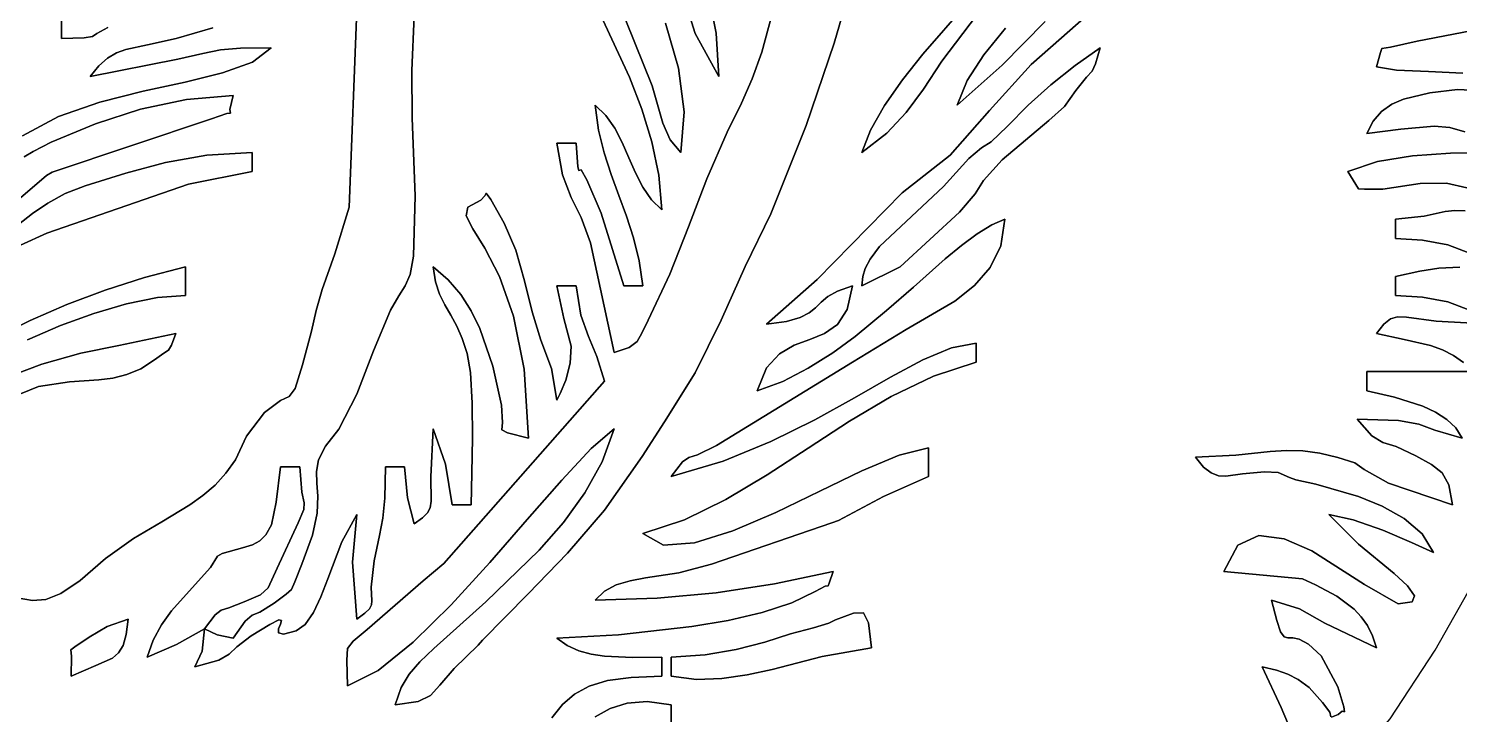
# Model space of a CAD drawing. Extents: x -7.8 to 4, y -2.2 to 5.8.
# Drawn here: x -5.7033 to -5.3434, y 4.5687 to 4.7413 of the extents above; entities that cross this region are included whole.
import ezdxf

# ---------------------------------------------------------------- set-up
doc = ezdxf.new("R2010")
doc.units = 0
doc.layers.add('LAYER_1', color=7, linetype='CONTINUOUS')

msp = doc.modelspace()

# ---------------------------------------------------------------- linework, layer by layer
at = {"layer": 'LAYER_1'}
for points in [[(-5.49249, 4.76598), (-5.50071, 4.73761), (-5.50774, 4.71693), (-5.51665, 4.69468), (-5.52303, 4.68141), (-5.52911, 4.6679), (-5.53563, 4.65469), (-5.54337, 4.64232), (-5.54901, 4.63359), (-5.55848, 4.62012), (-5.56773, 4.60926), (-5.57765, 4.59901), (-5.58909, 4.58739), (-5.59025, 4.58616), (-5.59629, 4.58022), (-5.59989, 4.57606), (-5.6022, 4.57345), (-5.60527, 4.57195), (-5.61113, 4.5711), (-5.60961, 4.57545), (-5.6076, 4.57884), (-5.60491, 4.5819), (-5.60135, 4.58528), (-5.58831, 4.59703), (-5.57491, 4.61002), (-5.56877, 4.61704), (-5.56339, 4.62446), (-5.55905, 4.6323), (-5.55602, 4.64059), (-5.56176, 4.63559), (-5.56921, 4.62762), (-5.57789, 4.61772), (-5.58731, 4.60694), (-5.59703, 4.59632), (-5.60655, 4.58691), (-5.6154, 4.57976), (-5.62312, 4.57589), (-5.62325, 4.58235), (-5.62306, 4.5853), (-5.62165, 4.58711), (-5.61816, 4.59011), (-5.60401, 4.60232), (-5.59881, 4.6067), (-5.55841, 4.65258), (-5.56035, 4.65874), (-5.56248, 4.66379), (-5.56439, 4.66922), (-5.5656, 4.67654), (-5.5704, 4.67654), (-5.56863, 4.66833), (-5.56681, 4.66138), (-5.56705, 4.65709), (-5.5682, 4.65283), (-5.56956, 4.64946), (-5.5704, 4.64778), (-5.57177, 4.65575), (-5.57449, 4.66286), (-5.57667, 4.67002), (-5.57858, 4.67782), (-5.58075, 4.68552), (-5.5837, 4.69234), (-5.58707, 4.69826), (-5.5882, 4.6999), (-5.58855, 4.6992), (-5.58957, 4.69811), (-5.59283, 4.69638), (-5.59324, 4.69419), (-5.59156, 4.69095), (-5.58851, 4.68606), (-5.58484, 4.67893), (-5.58131, 4.66897), (-5.57864, 4.65559), (-5.57759, 4.6382), (-5.5828, 4.63953), (-5.5843, 4.64036), (-5.58412, 4.64219), (-5.58435, 4.64652), (-5.58652, 4.65637), (-5.58977, 4.66586), (-5.59196, 4.67028), (-5.59461, 4.67438), (-5.59778, 4.67809), (-5.60155, 4.68133), (-5.60094, 4.67757), (-5.59992, 4.67446), (-5.59861, 4.67175), (-5.59713, 4.66916), (-5.59561, 4.66643), (-5.5942, 4.6633), (-5.59301, 4.6595), (-5.59218, 4.65476), (-5.5917, 4.64704), (-5.59167, 4.6383), (-5.59185, 4.62945), (-5.59196, 4.62143), (-5.59676, 4.62143), (-5.59846, 4.6317), (-5.60155, 4.64059), (-5.60209, 4.62848), (-5.60206, 4.6224), (-5.6023, 4.62071), (-5.60297, 4.61943), (-5.60425, 4.61819), (-5.60634, 4.61663), (-5.60797, 4.6232), (-5.60874, 4.63101), (-5.61353, 4.63101), (-5.61368, 4.62311), (-5.61417, 4.61813), (-5.61505, 4.61369), (-5.6164, 4.60737), (-5.61715, 4.60069), (-5.61696, 4.59732), (-5.61706, 4.59627), (-5.61757, 4.59531), (-5.61872, 4.59419), (-5.62072, 4.59267), (-5.62182, 4.60706), (-5.62072, 4.61903), (-5.62452, 4.6121), (-5.62801, 4.60285), (-5.62979, 4.59832), (-5.63167, 4.59436), (-5.63371, 4.59136), (-5.63598, 4.5897), (-5.63919, 4.58887), (-5.64044, 4.58921), (-5.64046, 4.59024), (-5.63996, 4.59145), (-5.63967, 4.59237), (-5.64031, 4.5925), (-5.64263, 4.59136), (-5.64732, 4.58847), (-5.65094, 4.58569), (-5.6528, 4.58385), (-5.65545, 4.58238), (-5.66146, 4.58069), (-5.65966, 4.58465), (-5.65906, 4.59027), (-5.65906, 4.59027), (-5.65589, 4.58874), (-5.65187, 4.58787), (-5.64878, 4.59215), (-5.64702, 4.59364), (-5.64511, 4.59446), (-5.64156, 4.59673), (-5.63847, 4.59896), (-5.63718, 4.60013), (-5.63631, 4.60204), (-5.63454, 4.60648), (-5.63189, 4.61381), (-5.63073, 4.61936), (-5.63053, 4.62359), (-5.63076, 4.62694), (-5.63087, 4.62987), (-5.63035, 4.63281), (-5.62865, 4.63621), (-5.62526, 4.64053), (-5.62074, 4.64929), (-5.61651, 4.66019), (-5.61225, 4.67047), (-5.6102, 4.67408), (-5.60859, 4.67659), (-5.60736, 4.67944), (-5.60646, 4.68404), (-5.60609, 4.69919), (-5.60682, 4.71879), (-5.60687, 4.73077), (-5.60633, 4.74448)], [(-5.57173, 4.56785), (-5.56902, 4.57117), (-5.56601, 4.57381), (-5.56234, 4.57581), (-5.55769, 4.57721), (-5.5517, 4.57802), (-5.54404, 4.57829), (-5.54404, 4.58308), (-5.55141, 4.58304), (-5.55848, 4.58335), (-5.5618, 4.58387), (-5.56492, 4.58474), (-5.5678, 4.58604), (-5.5704, 4.58787), (-5.5549, 4.58871), (-5.53648, 4.5908), (-5.52731, 4.59238), (-5.51879, 4.59436), (-5.51136, 4.59678), (-5.50548, 4.59964), (-5.50291, 4.60094), (-5.50216, 4.60108), (-5.50193, 4.60175), (-5.5009, 4.60465), (-5.51572, 4.60156), (-5.53034, 4.5993), (-5.54522, 4.59793), (-5.56081, 4.59746), (-5.55848, 4.59973), (-5.55549, 4.60129), (-5.552, 4.60234), (-5.54812, 4.60307), (-5.53977, 4.6043), (-5.53152, 4.60652), (-5.50123, 4.61694), (-5.49957, 4.61754), (-5.48824, 4.62356), (-5.47694, 4.62861), (-5.47694, 4.6358), (-5.48433, 4.63394), (-5.49371, 4.63), (-5.50432, 4.6249), (-5.51539, 4.61956), (-5.52615, 4.6149), (-5.53581, 4.61185), (-5.54363, 4.61132), (-5.54883, 4.61424), (-5.53833, 4.6177), (-5.52793, 4.62279), (-5.51756, 4.62898), (-5.5072, 4.63573), (-5.4968, 4.64248), (-5.48633, 4.6487), (-5.47572, 4.65385), (-5.46496, 4.65737), (-5.46496, 4.66216), (-5.4712, 4.66097), (-5.47837, 4.65796), (-5.48647, 4.65362), (-5.49553, 4.64842), (-5.50556, 4.64284), (-5.51657, 4.63736), (-5.5286, 4.63246), (-5.54164, 4.62861), (-5.53879, 4.63227), (-5.53722, 4.63335), (-5.53502, 4.634), (-5.53024, 4.63638), (-5.49611, 4.65737), (-5.48261, 4.66558), (-5.47037, 4.67273), (-5.46536, 4.67665), (-5.46142, 4.68119), (-5.4588, 4.68664), (-5.45777, 4.69331), (-5.46105, 4.69196), (-5.46473, 4.68969), (-5.46869, 4.68674), (-5.47277, 4.68335), (-5.48074, 4.67626), (-5.48753, 4.67036), (-5.49538, 4.66383), (-5.50105, 4.65972), (-5.50719, 4.65583), (-5.51359, 4.65252), (-5.52007, 4.65018), (-5.51767, 4.6559), (-5.51444, 4.65948), (-5.51072, 4.66163), (-5.50682, 4.6631), (-5.50308, 4.66459), (-5.49983, 4.66685), (-5.4974, 4.67059), (-5.49611, 4.67654), (-5.49982, 4.67526), (-5.50228, 4.67388), (-5.50397, 4.67245), (-5.50538, 4.67105), (-5.50697, 4.66973), (-5.50924, 4.66857), (-5.51264, 4.66762), (-5.51768, 4.66696), (-5.50494, 4.67819), (-5.48358, 4.69996), (-5.47153, 4.70947), (-5.46158, 4.72068), (-5.45117, 4.73225), (-5.4129, 4.76603)], [(-5.5431, 4.74264), (-5.53987, 4.73133), (-5.53843, 4.72039), (-5.53924, 4.71009), (-5.54191, 4.71333), (-5.54378, 4.71754), (-5.54644, 4.72686), (-5.55956, 4.75944)], [(-5.53217, 4.74944), (-5.53033, 4.74018), (-5.52966, 4.72926), (-5.5356, 4.7401), (-5.53906, 4.75117)], [(-5.46305, 4.74703), (-5.4736, 4.73311), (-5.47822, 4.72606), (-5.48254, 4.72016), (-5.48743, 4.71497), (-5.49371, 4.71009), (-5.49151, 4.71577), (-5.488, 4.72193), (-5.48351, 4.72837), (-5.47836, 4.73489), (-5.46741, 4.74745)], [(-5.62072, 4.74604), (-5.62266, 4.69635), (-5.62625, 4.68458), (-5.62944, 4.67566), (-5.63097, 4.67035), (-5.63217, 4.66518), (-5.63439, 4.65666), (-5.63627, 4.65073), (-5.63775, 4.64874), (-5.63994, 4.64771), (-5.64398, 4.64468), (-5.64849, 4.63874), (-5.65124, 4.63277), (-5.65364, 4.62938), (-5.6564, 4.62642), (-5.65945, 4.62379), (-5.66273, 4.62143), (-5.66975, 4.61715), (-5.67694, 4.61295), (-5.68396, 4.60798), (-5.69034, 4.60241), (-5.69514, 4.59913), (-5.69893, 4.59762), (-5.70229, 4.59739), (-5.70999, 4.59868)], [(-5.68333, 4.74155), (-5.68615, 4.74011), (-5.68724, 4.73935), (-5.68931, 4.73902), (-5.69501, 4.73885), (-5.69501, 4.74364)], [(-5.55939, 4.74464), (-5.55216, 4.72908), (-5.54904, 4.72106), (-5.54652, 4.71284), (-5.54479, 4.7044), (-5.54404, 4.69571), (-5.54666, 4.69824), (-5.5488, 4.7014), (-5.55062, 4.70499), (-5.55229, 4.7088), (-5.55398, 4.71261), (-5.55585, 4.71624), (-5.55807, 4.71946), (-5.56081, 4.72207), (-5.55993, 4.71578), (-5.55853, 4.71), (-5.55676, 4.70458), (-5.55482, 4.69933), (-5.55288, 4.69408), (-5.55111, 4.68865), (-5.5497, 4.68286), (-5.54883, 4.67654), (-5.55362, 4.67654), (-5.55928, 4.69485), (-5.56285, 4.70326), (-5.56431, 4.7058), (-5.56487, 4.7056), (-5.56511, 4.70654), (-5.5656, 4.71249), (-5.5704, 4.71249), (-5.56902, 4.70447), (-5.56685, 4.69883), (-5.56433, 4.69374), (-5.56194, 4.68739), (-5.55602, 4.65977), (-5.55222, 4.66105), (-5.55025, 4.66252), (-5.54902, 4.66465), (-5.54743, 4.66795), (-5.54203, 4.67948), (-5.5373, 4.69145), (-5.53267, 4.70348), (-5.52758, 4.7152), (-5.52402, 4.72254), (-5.52128, 4.72863), (-5.51888, 4.73539), (-5.51634, 4.7447)], [(-5.44765, 4.74311), (-5.45843, 4.73209), (-5.46975, 4.72207), (-5.46722, 4.72823), (-5.46305, 4.73474), (-5.45763, 4.74144)], [(-5.70485, 4.71431), (-5.69578, 4.71921), (-5.68539, 4.72281), (-5.67449, 4.72554), (-5.66391, 4.72784), (-5.65448, 4.73014), (-5.64699, 4.73287), (-5.64229, 4.73645), (-5.64999, 4.73635), (-5.65498, 4.73595), (-5.6595, 4.73508), (-5.66578, 4.73358), (-5.68782, 4.72926), (-5.68558, 4.73194), (-5.6834, 4.73386), (-5.68118, 4.73517), (-5.67883, 4.73606), (-5.67334, 4.73725), (-5.6662, 4.7388), (-5.65694, 4.74149)], [(-5.33795, 4.74124), (-5.35401, 4.73813), (-5.36074, 4.73663), (-5.36296, 4.73631), (-5.36329, 4.73528), (-5.36431, 4.73166), (-5.35922, 4.73085), (-5.35119, 4.7305), (-5.34253, 4.73012)], [(-5.34057, 4.72582), (-5.34387, 4.72598), (-5.35086, 4.72511), (-5.35747, 4.72358), (-5.36041, 4.72227), (-5.36299, 4.72046), (-5.36512, 4.71804), (-5.3667, 4.71488), (-5.35817, 4.71599), (-5.34978, 4.71674), (-5.3458, 4.71643), (-5.34206, 4.71536)], [(-5.71306, 4.6922), (-5.6988, 4.7043), (-5.69732, 4.70521), (-5.65731, 4.71863), (-5.65339, 4.71993), (-5.65252, 4.72006), (-5.65269, 4.72094), (-5.65187, 4.72447), (-5.66361, 4.72343), (-5.67513, 4.72099), (-5.68646, 4.71735), (-5.69765, 4.71274), (-5.70216, 4.71041), (-5.70436, 4.70905)], [(-5.7053, 4.68683), (-5.69868, 4.6898), (-5.66307, 4.70212), (-5.64708, 4.7053), (-5.64708, 4.71009), (-5.65845, 4.70942), (-5.66883, 4.7076), (-5.67883, 4.70494), (-5.68907, 4.70176), (-5.69411, 4.69978), (-5.69847, 4.69738), (-5.70231, 4.69473), (-5.70579, 4.692)], [(-5.33556, 4.71009), (-5.34563, 4.70995), (-5.35525, 4.70931), (-5.364, 4.70786), (-5.3715, 4.7053), (-5.3695, 4.70208), (-5.36881, 4.70096), (-5.36727, 4.7009), (-5.3627, 4.70087), (-5.35332, 4.7023), (-5.34665, 4.70243), (-5.34153, 4.70124)], [(-5.34201, 4.69544), (-5.34459, 4.69556), (-5.34703, 4.69527), (-5.3523, 4.69412), (-5.35952, 4.69331), (-5.35952, 4.68852), (-5.3527, 4.68807), (-5.34636, 4.68688), (-5.34061, 4.68471)], [(-5.70356, 4.663), (-5.69528, 4.66656), (-5.68687, 4.66962), (-5.67863, 4.67202), (-5.67086, 4.67359), (-5.66385, 4.67415), (-5.66385, 4.68133), (-5.67415, 4.67865), (-5.68406, 4.67549), (-5.69363, 4.67189), (-5.70293, 4.66785), (-5.71198, 4.6634)], [(-5.34328, 4.68128), (-5.34862, 4.68099), (-5.35342, 4.68028), (-5.35952, 4.67894), (-5.35952, 4.67415), (-5.3527, 4.67369), (-5.34636, 4.6725), (-5.34061, 4.67033)], [(-5.33556, 4.66696), (-5.34931, 4.66769), (-5.35675, 4.6687), (-5.35901, 4.66877), (-5.36078, 4.66825), (-5.36243, 4.66692), (-5.36431, 4.66456), (-5.35732, 4.6631), (-5.3507, 4.66152), (-5.34767, 4.66044), (-5.34489, 4.65906), (-5.34243, 4.65726)], [(-5.70984, 4.64757), (-5.70082, 4.6512), (-5.693, 4.65241), (-5.68562, 4.65291), (-5.68206, 4.65336), (-5.67854, 4.65423), (-5.67507, 4.65569), (-5.67162, 4.65795), (-5.66926, 4.65962), (-5.66809, 4.66041), (-5.66735, 4.66162), (-5.66625, 4.66456), (-5.68061, 4.66151), (-5.69015, 4.6596), (-5.69996, 4.65681), (-5.71511, 4.65111)], [(-5.34035, 4.65497), (-5.3667, 4.65497), (-5.3667, 4.65018), (-5.35978, 4.64852), (-5.35265, 4.64625), (-5.3494, 4.64476), (-5.34656, 4.64295), (-5.34429, 4.64079), (-5.34274, 4.6382), (-5.34961, 4.64021), (-5.35362, 4.64172), (-5.35878, 4.64267), (-5.3691, 4.64299), (-5.36549, 4.63883), (-5.36266, 4.63715), (-5.35935, 4.63609), (-5.35435, 4.63378), (-5.35043, 4.63157), (-5.34778, 4.62948), (-5.3461, 4.62645), (-5.34514, 4.62143), (-5.36124, 4.62689), (-5.36741, 4.63031), (-5.36974, 4.632), (-5.37404, 4.63333), (-5.37857, 4.63447), (-5.38283, 4.63502), (-5.38694, 4.6351), (-5.39103, 4.63486), (-5.39968, 4.63395), (-5.40984, 4.63341), (-5.40777, 4.63096), (-5.40586, 4.62948), (-5.40403, 4.62877), (-5.40217, 4.62863), (-5.39796, 4.62924), (-5.39246, 4.62976), (-5.38905, 4.62958), (-5.38616, 4.62837), (-5.38455, 4.6277), (-5.37952, 4.62665), (-5.36881, 4.62358), (-5.36285, 4.62114), (-5.35731, 4.618), (-5.3528, 4.61413), (-5.34993, 4.60944), (-5.35549, 4.612), (-5.36271, 4.61504), (-5.37013, 4.61768), (-5.37629, 4.61903), (-5.36878, 4.61159), (-5.35983, 4.60418), (-5.35646, 4.60104), (-5.35473, 4.59857), (-5.35528, 4.59701), (-5.3588, 4.59657), (-5.36731, 4.60137), (-5.38058, 4.60984), (-5.38753, 4.61287), (-5.39391, 4.6137), (-5.39915, 4.61131), (-5.40265, 4.60465), (-5.38292, 4.60281), (-5.37965, 4.6013), (-5.37428, 4.59844), (-5.36991, 4.5952), (-5.36811, 4.59327), (-5.36657, 4.59105), (-5.36531, 4.58848), (-5.36431, 4.58548), (-5.37727, 4.59169), (-5.38363, 4.59525), (-5.39067, 4.59746), (-5.38938, 4.59235), (-5.3884, 4.5895), (-5.38752, 4.58824), (-5.38657, 4.58795), (-5.38536, 4.58798), (-5.38369, 4.58767), (-5.38137, 4.58637), (-5.37822, 4.58345), (-5.37399, 4.57562), (-5.37252, 4.57057), (-5.37231, 4.56936), (-5.37291, 4.56955), (-5.37389, 4.5687), (-5.37556, 4.56799)], [(-5.33416, 4.49772), (-5.35133, 4.51236), (-5.36048, 4.51898), (-5.37006, 4.52477), (-5.38011, 4.52945), (-5.39067, 4.53276), (-5.36083, 4.56763), (-5.34956, 4.58487), (-5.3398, 4.60206)], [(-5.37578, 4.56808), (-5.37605, 4.56924), (-5.37787, 4.57174), (-5.38123, 4.57547), (-5.384, 4.57752), (-5.38659, 4.57886), (-5.38946, 4.5798), (-5.39307, 4.58069), (-5.38828, 4.57044), (-5.38348, 4.55912)], [(-5.54164, 4.56391), (-5.54164, 4.5711), (-5.5477, 4.57194), (-5.55271, 4.57152), (-5.55699, 4.57016), (-5.56082, 4.56812)]]:
    msp.add_lwpolyline(points, dxfattribs=at)
at = {"layer": 'LAYER_1', "color": 7}
for points in [[(-5.60633, 4.74448), (-5.60687, 4.73077), (-5.60682, 4.71879), (-5.60609, 4.69919), (-5.60646, 4.68404), (-5.60736, 4.67944), (-5.60859, 4.67659), (-5.6102, 4.67408), (-5.61225, 4.67047), (-5.61651, 4.66019), (-5.62074, 4.64929), (-5.62526, 4.64053), (-5.62865, 4.63621), (-5.63035, 4.63281), (-5.63087, 4.62987), (-5.63076, 4.62694), (-5.63053, 4.62359), (-5.63073, 4.61936), (-5.63189, 4.61381), (-5.63454, 4.60648), (-5.63631, 4.60204), (-5.63718, 4.60013), (-5.63847, 4.59896), (-5.64156, 4.59673), (-5.64511, 4.59446), (-5.64702, 4.59364), (-5.64878, 4.59215), (-5.65187, 4.58787), (-5.65589, 4.58874), (-5.65906, 4.59027), (-5.65906, 4.59027), (-5.65966, 4.58465), (-5.66146, 4.58069), (-5.65545, 4.58238), (-5.6528, 4.58385), (-5.65094, 4.58569), (-5.64732, 4.58847), (-5.64263, 4.59136), (-5.64031, 4.5925), (-5.63967, 4.59237), (-5.63996, 4.59145), (-5.64046, 4.59024), (-5.64044, 4.58921), (-5.63919, 4.58887), (-5.63598, 4.5897), (-5.63371, 4.59136), (-5.63167, 4.59436), (-5.62979, 4.59832), (-5.62801, 4.60285), (-5.62452, 4.6121), (-5.62072, 4.61903), (-5.62182, 4.60706), (-5.62072, 4.59267), (-5.61872, 4.59419), (-5.61757, 4.59531), (-5.61706, 4.59627), (-5.61696, 4.59732), (-5.61715, 4.60069), (-5.6164, 4.60737), (-5.61505, 4.61369), (-5.61417, 4.61813), (-5.61368, 4.62311), (-5.61353, 4.63101), (-5.60874, 4.63101), (-5.60797, 4.6232), (-5.60634, 4.61663), (-5.60425, 4.61819), (-5.60297, 4.61943), (-5.6023, 4.62071), (-5.60206, 4.6224), (-5.60209, 4.62848), (-5.60155, 4.64059), (-5.59846, 4.6317), (-5.59676, 4.62143), (-5.59196, 4.62143), (-5.59185, 4.62945), (-5.59167, 4.6383), (-5.5917, 4.64704), (-5.59218, 4.65476), (-5.59301, 4.6595), (-5.5942, 4.6633), (-5.59561, 4.66643), (-5.59713, 4.66916), (-5.59861, 4.67175), (-5.59992, 4.67446), (-5.60094, 4.67757), (-5.60155, 4.68133), (-5.59778, 4.67809), (-5.59461, 4.67438), (-5.59196, 4.67028), (-5.58977, 4.66586), (-5.58652, 4.65637), (-5.58435, 4.64652), (-5.58412, 4.64219), (-5.5843, 4.64036), (-5.5828, 4.63953), (-5.57759, 4.6382), (-5.57864, 4.65559), (-5.58131, 4.66897), (-5.58484, 4.67893), (-5.58851, 4.68606), (-5.59156, 4.69095), (-5.59324, 4.69419), (-5.59283, 4.69638), (-5.58957, 4.69811), (-5.58855, 4.6992), (-5.5882, 4.6999), (-5.58707, 4.69826), (-5.5837, 4.69234), (-5.58075, 4.68552), (-5.57858, 4.67782), (-5.57667, 4.67002), (-5.57449, 4.66286), (-5.57177, 4.65575), (-5.5704, 4.64778), (-5.56956, 4.64946), (-5.5682, 4.65283), (-5.56705, 4.65709), (-5.56681, 4.66138), (-5.56863, 4.66833), (-5.5704, 4.67654), (-5.5656, 4.67654), (-5.56439, 4.66922), (-5.56248, 4.66379), (-5.56035, 4.65874), (-5.55841, 4.65258), (-5.59881, 4.6067), (-5.60401, 4.60232), (-5.61816, 4.59011), (-5.62165, 4.58711), (-5.62306, 4.5853), (-5.62325, 4.58235), (-5.62312, 4.57589), (-5.6154, 4.57976), (-5.60655, 4.58691), (-5.59703, 4.59632), (-5.58731, 4.60694), (-5.57789, 4.61772), (-5.56921, 4.62762), (-5.56176, 4.63559), (-5.55602, 4.64059), (-5.55905, 4.6323), (-5.56339, 4.62446), (-5.56877, 4.61704), (-5.57491, 4.61002), (-5.58831, 4.59703), (-5.60135, 4.58528), (-5.60491, 4.5819), (-5.6076, 4.57884), (-5.60961, 4.57545), (-5.61113, 4.5711), (-5.60527, 4.57195), (-5.6022, 4.57345), (-5.59989, 4.57606), (-5.59629, 4.58022), (-5.59025, 4.58616), (-5.58909, 4.58739), (-5.57765, 4.59901), (-5.56773, 4.60926), (-5.55848, 4.62012), (-5.54901, 4.63359), (-5.54337, 4.64232), (-5.53563, 4.65469), (-5.52911, 4.6679), (-5.52303, 4.68141), (-5.51665, 4.69468), (-5.50774, 4.71693), (-5.50071, 4.73761), (-5.49249, 4.76598)], [(-5.4129, 4.76603), (-5.45117, 4.73225), (-5.46158, 4.72068), (-5.47153, 4.70947), (-5.48358, 4.69996), (-5.50494, 4.67819), (-5.51768, 4.66696), (-5.51264, 4.66762), (-5.50924, 4.66857), (-5.50697, 4.66973), (-5.50538, 4.67105), (-5.50397, 4.67245), (-5.50228, 4.67388), (-5.49982, 4.67526), (-5.49611, 4.67654), (-5.4974, 4.67059), (-5.49983, 4.66685), (-5.50308, 4.66459), (-5.50682, 4.6631), (-5.51072, 4.66163), (-5.51444, 4.65948), (-5.51767, 4.6559), (-5.52007, 4.65018), (-5.51359, 4.65252), (-5.50719, 4.65583), (-5.50105, 4.65972), (-5.49538, 4.66383), (-5.48753, 4.67036), (-5.48074, 4.67626), (-5.47277, 4.68335), (-5.46869, 4.68674), (-5.46473, 4.68969), (-5.46105, 4.69196), (-5.45777, 4.69331), (-5.4588, 4.68664), (-5.46142, 4.68119), (-5.46536, 4.67665), (-5.47037, 4.67273), (-5.48261, 4.66558), (-5.49611, 4.65737), (-5.53024, 4.63638), (-5.53502, 4.634), (-5.53722, 4.63335), (-5.53879, 4.63227), (-5.54164, 4.62861), (-5.5286, 4.63246), (-5.51657, 4.63736), (-5.50556, 4.64284), (-5.49553, 4.64842), (-5.48647, 4.65362), (-5.47837, 4.65796), (-5.4712, 4.66097), (-5.46496, 4.66216), (-5.46496, 4.65737), (-5.47572, 4.65385), (-5.48633, 4.6487), (-5.4968, 4.64248), (-5.5072, 4.63573), (-5.51756, 4.62898), (-5.52793, 4.62279), (-5.53833, 4.6177), (-5.54883, 4.61424), (-5.54363, 4.61132), (-5.53581, 4.61185), (-5.52615, 4.6149), (-5.51539, 4.61956), (-5.50432, 4.6249), (-5.49371, 4.63), (-5.48433, 4.63394), (-5.47694, 4.6358), (-5.47694, 4.62861), (-5.48824, 4.62356), (-5.49957, 4.61754), (-5.50123, 4.61694), (-5.53152, 4.60652), (-5.53977, 4.6043), (-5.54812, 4.60307), (-5.552, 4.60234), (-5.55549, 4.60129), (-5.55848, 4.59973), (-5.56081, 4.59746), (-5.54522, 4.59793), (-5.53034, 4.5993), (-5.51572, 4.60156), (-5.5009, 4.60465), (-5.50193, 4.60175), (-5.50216, 4.60108), (-5.50291, 4.60094), (-5.50548, 4.59964), (-5.51136, 4.59678), (-5.51879, 4.59436), (-5.52731, 4.59238), (-5.53648, 4.5908), (-5.5549, 4.58871), (-5.5704, 4.58787), (-5.5678, 4.58604), (-5.56492, 4.58474), (-5.5618, 4.58387), (-5.55848, 4.58335), (-5.55141, 4.58304), (-5.54404, 4.58308), (-5.54404, 4.57829), (-5.5517, 4.57802), (-5.55769, 4.57721), (-5.56234, 4.57581), (-5.56601, 4.57381), (-5.56902, 4.57117), (-5.57173, 4.56785)], [(-5.55956, 4.75944), (-5.54644, 4.72686), (-5.54378, 4.71754), (-5.54191, 4.71333), (-5.53924, 4.71009), (-5.53843, 4.72039), (-5.53987, 4.73133), (-5.5431, 4.74264)], [(-5.53906, 4.75117), (-5.5356, 4.7401), (-5.52966, 4.72926), (-5.53033, 4.74018), (-5.53217, 4.74944)], [(-5.46741, 4.74745), (-5.47836, 4.73489), (-5.48351, 4.72837), (-5.488, 4.72193), (-5.49151, 4.71577), (-5.49371, 4.71009), (-5.48743, 4.71497), (-5.48254, 4.72016), (-5.47822, 4.72606), (-5.4736, 4.73311), (-5.46305, 4.74703)], [(-5.70999, 4.59868), (-5.70229, 4.59739), (-5.69893, 4.59762), (-5.69514, 4.59913), (-5.69034, 4.60241), (-5.68396, 4.60798), (-5.67694, 4.61295), (-5.66975, 4.61715), (-5.66273, 4.62143), (-5.65945, 4.62379), (-5.6564, 4.62642), (-5.65364, 4.62938), (-5.65124, 4.63277), (-5.64849, 4.63874), (-5.64398, 4.64468), (-5.63994, 4.64771), (-5.63775, 4.64874), (-5.63627, 4.65073), (-5.63439, 4.65666), (-5.63217, 4.66518), (-5.63097, 4.67035), (-5.62944, 4.67566), (-5.62625, 4.68458), (-5.62266, 4.69635), (-5.62072, 4.74604)], [(-5.69501, 4.74364), (-5.69501, 4.73885), (-5.68931, 4.73902), (-5.68724, 4.73935), (-5.68615, 4.74011), (-5.68333, 4.74155)], [(-5.51634, 4.7447), (-5.51888, 4.73539), (-5.52128, 4.72863), (-5.52402, 4.72254), (-5.52758, 4.7152), (-5.53267, 4.70348), (-5.5373, 4.69145), (-5.54203, 4.67948), (-5.54743, 4.66795), (-5.54902, 4.66465), (-5.55025, 4.66252), (-5.55222, 4.66105), (-5.55602, 4.65977), (-5.56194, 4.68739), (-5.56433, 4.69374), (-5.56685, 4.69883), (-5.56902, 4.70447), (-5.5704, 4.71249), (-5.5656, 4.71249), (-5.56511, 4.70654), (-5.56487, 4.7056), (-5.56431, 4.7058), (-5.56285, 4.70326), (-5.55928, 4.69485), (-5.55362, 4.67654), (-5.54883, 4.67654), (-5.5497, 4.68286), (-5.55111, 4.68865), (-5.55288, 4.69408), (-5.55482, 4.69933), (-5.55676, 4.70458), (-5.55853, 4.71), (-5.55993, 4.71578), (-5.56081, 4.72207), (-5.55807, 4.71946), (-5.55585, 4.71624), (-5.55398, 4.71261), (-5.55229, 4.7088), (-5.55062, 4.70499), (-5.5488, 4.7014), (-5.54666, 4.69824), (-5.54404, 4.69571), (-5.54479, 4.7044), (-5.54652, 4.71284), (-5.54904, 4.72106), (-5.55216, 4.72908), (-5.55939, 4.74464)], [(-5.45763, 4.74144), (-5.46305, 4.73474), (-5.46722, 4.72823), (-5.46975, 4.72207), (-5.45843, 4.73209), (-5.44765, 4.74311)], [(-5.65694, 4.74149), (-5.6662, 4.7388), (-5.67334, 4.73725), (-5.67883, 4.73606), (-5.68118, 4.73517), (-5.6834, 4.73386), (-5.68558, 4.73194), (-5.68782, 4.72926), (-5.66578, 4.73358), (-5.6595, 4.73508), (-5.65498, 4.73595), (-5.64999, 4.73635), (-5.64229, 4.73645), (-5.64699, 4.73287), (-5.65448, 4.73014), (-5.66391, 4.72784), (-5.67449, 4.72554), (-5.68539, 4.72281), (-5.69578, 4.71921), (-5.70485, 4.71431)], [(-5.34253, 4.73012), (-5.35119, 4.7305), (-5.35922, 4.73085), (-5.36431, 4.73166), (-5.36329, 4.73528), (-5.36296, 4.73631), (-5.36074, 4.73663), (-5.35401, 4.73813), (-5.33795, 4.74124)], [(-5.34206, 4.71536), (-5.3458, 4.71643), (-5.34978, 4.71674), (-5.35817, 4.71599), (-5.3667, 4.71488), (-5.36512, 4.71804), (-5.36299, 4.72046), (-5.36041, 4.72227), (-5.35747, 4.72358), (-5.35086, 4.72511), (-5.34387, 4.72598), (-5.34057, 4.72582)], [(-5.70436, 4.70905), (-5.70216, 4.71041), (-5.69765, 4.71274), (-5.68646, 4.71735), (-5.67513, 4.72099), (-5.66361, 4.72343), (-5.65187, 4.72447), (-5.65269, 4.72094), (-5.65252, 4.72006), (-5.65339, 4.71993), (-5.65731, 4.71863), (-5.69732, 4.70521), (-5.6988, 4.7043), (-5.71306, 4.6922)], [(-5.70579, 4.692), (-5.70231, 4.69473), (-5.69847, 4.69738), (-5.69411, 4.69978), (-5.68907, 4.70176), (-5.67883, 4.70494), (-5.66883, 4.7076), (-5.65845, 4.70942), (-5.64708, 4.71009), (-5.64708, 4.7053), (-5.66307, 4.70212), (-5.69868, 4.6898), (-5.7053, 4.68683)], [(-5.34153, 4.70124), (-5.34665, 4.70243), (-5.35332, 4.7023), (-5.3627, 4.70087), (-5.36727, 4.7009), (-5.36881, 4.70096), (-5.3695, 4.70208), (-5.3715, 4.7053), (-5.364, 4.70786), (-5.35525, 4.70931), (-5.34563, 4.70995), (-5.33556, 4.71009)], [(-5.34061, 4.68471), (-5.34636, 4.68688), (-5.3527, 4.68807), (-5.35952, 4.68852), (-5.35952, 4.69331), (-5.3523, 4.69412), (-5.34703, 4.69527), (-5.34459, 4.69556), (-5.34201, 4.69544)], [(-5.71198, 4.6634), (-5.70293, 4.66785), (-5.69363, 4.67189), (-5.68406, 4.67549), (-5.67415, 4.67865), (-5.66385, 4.68133), (-5.66385, 4.67415), (-5.67086, 4.67359), (-5.67863, 4.67202), (-5.68687, 4.66962), (-5.69528, 4.66656), (-5.70356, 4.663)], [(-5.34061, 4.67033), (-5.34636, 4.6725), (-5.3527, 4.67369), (-5.35952, 4.67415), (-5.35952, 4.67894), (-5.35342, 4.68028), (-5.34862, 4.68099), (-5.34328, 4.68128)], [(-5.34243, 4.65726), (-5.34489, 4.65906), (-5.34767, 4.66044), (-5.3507, 4.66152), (-5.35732, 4.6631), (-5.36431, 4.66456), (-5.36243, 4.66692), (-5.36078, 4.66825), (-5.35901, 4.66877), (-5.35675, 4.6687), (-5.34931, 4.66769), (-5.33556, 4.66696)], [(-5.71511, 4.65111), (-5.69996, 4.65681), (-5.69015, 4.6596), (-5.68061, 4.66151), (-5.66625, 4.66456), (-5.66735, 4.66162), (-5.66809, 4.66041), (-5.66926, 4.65962), (-5.67162, 4.65795), (-5.67507, 4.65569), (-5.67854, 4.65423), (-5.68206, 4.65336), (-5.68562, 4.65291), (-5.693, 4.65241), (-5.70082, 4.6512), (-5.70984, 4.64757)], [(-5.37556, 4.56799), (-5.37389, 4.5687), (-5.37291, 4.56955), (-5.37231, 4.56936), (-5.37252, 4.57057), (-5.37399, 4.57562), (-5.37822, 4.58345), (-5.38137, 4.58637), (-5.38369, 4.58767), (-5.38536, 4.58798), (-5.38657, 4.58795), (-5.38752, 4.58824), (-5.3884, 4.5895), (-5.38938, 4.59235), (-5.39067, 4.59746), (-5.38363, 4.59525), (-5.37727, 4.59169), (-5.36431, 4.58548), (-5.36531, 4.58848), (-5.36657, 4.59105), (-5.36811, 4.59327), (-5.36991, 4.5952), (-5.37428, 4.59844), (-5.37965, 4.6013), (-5.38292, 4.60281), (-5.40265, 4.60465), (-5.39915, 4.61131), (-5.39391, 4.6137), (-5.38753, 4.61287), (-5.38058, 4.60984), (-5.36731, 4.60137), (-5.3588, 4.59657), (-5.35528, 4.59701), (-5.35473, 4.59857), (-5.35646, 4.60104), (-5.35983, 4.60418), (-5.36878, 4.61159), (-5.37629, 4.61903), (-5.37013, 4.61768), (-5.36271, 4.61504), (-5.35549, 4.612), (-5.34993, 4.60944), (-5.3528, 4.61413), (-5.35731, 4.618), (-5.36285, 4.62114), (-5.36881, 4.62358), (-5.37952, 4.62665), (-5.38455, 4.6277), (-5.38616, 4.62837), (-5.38905, 4.62958), (-5.39246, 4.62976), (-5.39796, 4.62924), (-5.40217, 4.62863), (-5.40403, 4.62877), (-5.40586, 4.62948), (-5.40777, 4.63096), (-5.40984, 4.63341), (-5.39968, 4.63395), (-5.39103, 4.63486), (-5.38694, 4.6351), (-5.38283, 4.63502), (-5.37857, 4.63447), (-5.37404, 4.63333), (-5.36974, 4.632), (-5.36741, 4.63031), (-5.36124, 4.62689), (-5.34514, 4.62143), (-5.3461, 4.62645), (-5.34778, 4.62948), (-5.35043, 4.63157), (-5.35435, 4.63378), (-5.35935, 4.63609), (-5.36266, 4.63715), (-5.36549, 4.63883), (-5.3691, 4.64299), (-5.35878, 4.64267), (-5.35362, 4.64172), (-5.34961, 4.64021), (-5.34274, 4.6382), (-5.34429, 4.64079), (-5.34656, 4.64295), (-5.3494, 4.64476), (-5.35265, 4.64625), (-5.35978, 4.64852), (-5.3667, 4.65018), (-5.3667, 4.65497), (-5.34035, 4.65497)], [(-5.38348, 4.55912), (-5.38828, 4.57044), (-5.39307, 4.58069), (-5.38946, 4.5798), (-5.38659, 4.57886), (-5.384, 4.57752), (-5.38123, 4.57547), (-5.37787, 4.57174), (-5.37605, 4.56924), (-5.37578, 4.56808)], [(-5.56082, 4.56812), (-5.55699, 4.57016), (-5.55271, 4.57152), (-5.5477, 4.57194), (-5.54164, 4.5711), (-5.54164, 4.56391)]]:
    msp.add_lwpolyline(points, dxfattribs=at)
for points in [[(-5.49371, 4.67654), (-5.49343, 4.67889), (-5.49289, 4.68095), (-5.49165, 4.68331), (-5.4893, 4.6865), (-5.47322, 4.70158), (-5.46682, 4.70865), (-5.46359, 4.71128), (-5.46117, 4.71283), (-5.45715, 4.71667), (-5.45186, 4.72205), (-5.44615, 4.72717), (-5.4401, 4.73198), (-5.4338, 4.73645), (-5.43496, 4.73241), (-5.43583, 4.73061), (-5.43721, 4.72906), (-5.43989, 4.72576), (-5.44276, 4.72167), (-5.44672, 4.71821), (-5.45844, 4.70831), (-5.46315, 4.70311), (-5.46524, 4.69969), (-5.46912, 4.69508), (-5.48411, 4.68132), (-5.49371, 4.67654)], [(-5.65906, 4.59027), (-5.65635, 4.59379), (-5.65484, 4.59498), (-5.65294, 4.59552), (-5.64907, 4.59705), (-5.645, 4.59883), (-5.64307, 4.60057), (-5.64074, 4.60553), (-5.63548, 4.61696), (-5.63404, 4.62027), (-5.63399, 4.62196), (-5.63459, 4.62467), (-5.6351, 4.63101), (-5.63989, 4.63101), (-5.64106, 4.62212), (-5.64222, 4.61643), (-5.64363, 4.61393), (-5.64511, 4.61239), (-5.64695, 4.61142), (-5.64948, 4.61059), (-5.65462, 4.60923), (-5.65578, 4.6085), (-5.65754, 4.60568), (-5.66443, 4.59804), (-5.66736, 4.5948), (-5.66989, 4.59126), (-5.67194, 4.58737), (-5.67344, 4.58308), (-5.66611, 4.58627), (-5.65906, 4.59027)], [(-5.69261, 4.57829), (-5.68641, 4.58101), (-5.68216, 4.5829), (-5.68067, 4.5842), (-5.67954, 4.58608), (-5.67874, 4.58881), (-5.67823, 4.59267), (-5.68354, 4.59079), (-5.68809, 4.58815), (-5.69163, 4.58569), (-5.69266, 4.58498), (-5.69253, 4.5834), (-5.69261, 4.57829)], [(-5.54164, 4.57829), (-5.54164, 4.58308), (-5.53313, 4.5837), (-5.52529, 4.58502), (-5.51812, 4.58686), (-5.51163, 4.58902), (-5.50586, 4.5905), (-5.50202, 4.59166), (-5.50034, 4.59249), (-5.49584, 4.59419), (-5.49332, 4.59427), (-5.49205, 4.59171), (-5.49131, 4.58548), (-5.50367, 4.58328), (-5.51624, 4.58003), (-5.52257, 4.57863), (-5.52892, 4.57771), (-5.53528, 4.57751), (-5.54164, 4.57829)]]:
    msp.add_lwpolyline(points, close=True, dxfattribs=at)
at = {"layer": 'LAYER_1'}
for points in [[(-5.49371, 4.67654), (-5.48411, 4.68132), (-5.46912, 4.69508), (-5.46524, 4.69969), (-5.46315, 4.70311), (-5.45844, 4.70831), (-5.44672, 4.71821), (-5.44276, 4.72167), (-5.43989, 4.72576), (-5.43721, 4.72906), (-5.43583, 4.73061), (-5.43496, 4.73241), (-5.4338, 4.73645), (-5.4401, 4.73198), (-5.44615, 4.72717), (-5.45186, 4.72205), (-5.45715, 4.71667), (-5.46117, 4.71283), (-5.46359, 4.71128), (-5.46682, 4.70865), (-5.47322, 4.70158), (-5.4893, 4.6865), (-5.49165, 4.68331), (-5.49289, 4.68095), (-5.49343, 4.67889), (-5.49371, 4.67654)], [(-5.65906, 4.59027), (-5.66611, 4.58627), (-5.67344, 4.58308), (-5.67194, 4.58737), (-5.66989, 4.59126), (-5.66736, 4.5948), (-5.66443, 4.59804), (-5.65754, 4.60568), (-5.65578, 4.6085), (-5.65462, 4.60923), (-5.64948, 4.61059), (-5.64695, 4.61142), (-5.64511, 4.61239), (-5.64363, 4.61393), (-5.64222, 4.61643), (-5.64106, 4.62212), (-5.63989, 4.63101), (-5.6351, 4.63101), (-5.63459, 4.62467), (-5.63399, 4.62196), (-5.63404, 4.62027), (-5.63548, 4.61696), (-5.64074, 4.60553), (-5.64307, 4.60057), (-5.645, 4.59883), (-5.64907, 4.59705), (-5.65294, 4.59552), (-5.65484, 4.59498), (-5.65635, 4.59379), (-5.65906, 4.59027)], [(-5.69261, 4.57829), (-5.69253, 4.5834), (-5.69266, 4.58498), (-5.69163, 4.58569), (-5.68809, 4.58815), (-5.68354, 4.59079), (-5.67823, 4.59267), (-5.67874, 4.58881), (-5.67954, 4.58608), (-5.68067, 4.5842), (-5.68216, 4.5829), (-5.68641, 4.58101), (-5.69261, 4.57829)], [(-5.54164, 4.57829), (-5.53528, 4.57751), (-5.52892, 4.57771), (-5.52257, 4.57863), (-5.51624, 4.58003), (-5.50367, 4.58328), (-5.49131, 4.58548), (-5.49205, 4.59171), (-5.49332, 4.59427), (-5.49584, 4.59419), (-5.50034, 4.59249), (-5.50202, 4.59166), (-5.50586, 4.5905), (-5.51163, 4.58902), (-5.51812, 4.58686), (-5.52529, 4.58502), (-5.53313, 4.5837), (-5.54164, 4.58308), (-5.54164, 4.57829)]]:
    msp.add_lwpolyline(points, close=True, dxfattribs=at)

doc.saveas('drawing.dxf')
